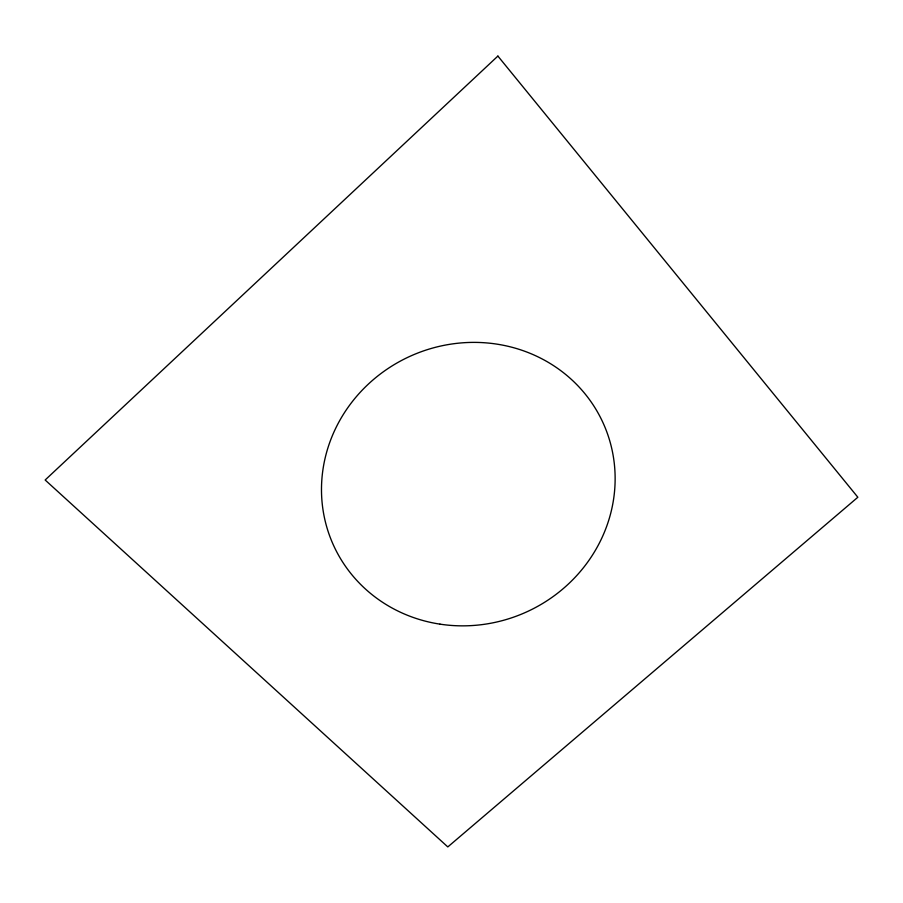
<?xml version="1.0" encoding="UTF-8"?>
<svg xmlns="http://www.w3.org/2000/svg" width="903" height="903" viewBox="0 0 903 903"><rect width="100%" height="100%" fill="white"/><g stroke="black" fill="none" stroke-linecap="round" stroke-linejoin="round"><path stroke-width="1.35" d="M497.892 56.076L45.15 480.001L447.809 846.924L857.85 497.248L497.892 56.076M439.964 624.142A148.036 140.484 -23.8 0 0 607.245 433.124A148.036 140.484 -23.8 0 0 357.712 395.085A148.036 140.484 -23.8 0 0 439.964 624.142"/></g></svg>
